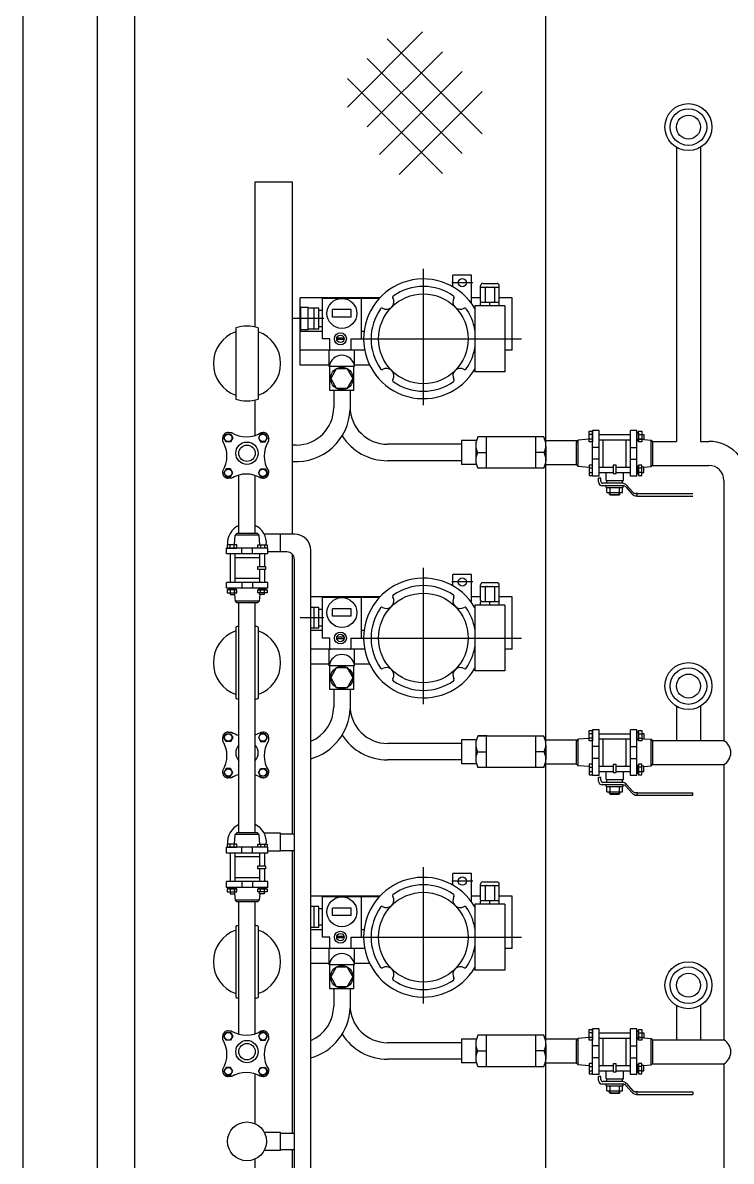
# Model space of a CAD drawing. Extents: x -93062 to 326984, y -142534 to 91021.
# Drawn here: x -13834 to -12886, y 72622 to 74144 of the extents above; entities that cross this region are included whole.
import ezdxf

# ---------------------------------------------------------------- set-up
doc = ezdxf.new("R2010")
doc.units = 0
doc.header["$LTSCALE"] = 1000
doc.header["$MEASUREMENT"] = 0
doc.layers.add('EQUIPMENT', color=8, linetype='Continuous')

# ---------------------------------------------------------------- blocks, each defined once
blk = doc.blocks.new('A$C057769C0')
at = {"layer": 'EQUIPMENT', "linetype": 'Continuous'}
for p, q in [((6950, 9599.5), (6950, 14599.5)), ((7550, 9649.5), (7550, 14549.5)), ((7000, 9649.5), (7000, 13799.5)), ((7724.6, 13605.6), (7724.6, 13212.3)), ((7756.6, 13605.6), (7756.6, 13212.3)), ((7161, 13365.3), (7161, 13559.5)), ((7161, 13559.5), (7211, 13559.5)), ((7211, 13088.5), (7211, 13559.5)), ((7135, 13364.2), (7135, 13268.8)), ((7165, 13364.2), (7165, 13268.8)), ((7266, 13280.5), (7266, 13257.5)), ((7288, 13280.5), (7288, 13257.5)), ((7161, 13220.6), (7161, 13267.7)), ((7456.9, 13213.4), (7436.9, 13213.4)), ((7436.9, 13213.4), (7436.9, 13181.4)), ((7692.4, 13212.3), (7724.6, 13212.3)), ((7756.6, 13212.3), (7768, 13212.3)), ((7216, 13207.5), (7211, 13207.5)), ((7436.9, 13208.5), (7338, 13208.5)), ((7436.9, 13186.5), (7338, 13186.5)), ((7456.9, 13181.4), (7436.9, 13181.4)), ((7139, 13089.1), (7139, 13167.3)), ((7161, 13089.1), (7161, 13166.8)), ((7692.4, 13180.3), (7768, 13180.3)), ((7213.5, 13088.5), (7173, 13088.5)), ((7195, 13064.5), (7195, 13088.5)), ((7203.5, 13064.5), (7177.9, 13064.5)), ((7211, 12687.5), (7211, 13061.1)), ((7235.5, 9886.5), (7235.5, 13066.5)), ((7213.5, 9898.5), (7213.5, 13054.5)), ((7164.2, 12996.6), (7136.6, 12996.6)), ((7139, 12689.1), (7139, 12996.6)), ((7161, 12689.1), (7161, 12996.6)), ((7135, 12964.2), (7135, 12868.8)), ((7165, 12964.2), (7165, 12868.8)), ((7266, 12880.5), (7266, 12857.5)), ((7288, 12880.5), (7288, 12857.5)), ((7724.6, 12858.2), (7724.6, 12812.3)), ((7756.6, 12858.2), (7756.6, 12812.3)), ((7436.9, 12808.5), (7338, 12808.5)), ((7456.9, 12813.4), (7436.9, 12813.4)), ((7436.9, 12813.4), (7436.9, 12781.4)), ((7690.7, 12812.3), (7788, 12812.3)), ((7436.9, 12786.5), (7338, 12786.5)), ((7456.9, 12781.4), (7436.9, 12781.4)), ((7690.7, 12780.3), (7788, 12780.3)), ((7195, 12688.5), (7173, 12688.5)), ((7195, 12664.5), (7195, 12688.5)), ((7195, 12687.5), (7213.5, 12687.5)), ((7195, 12664.5), (7177.9, 12664.5)), ((7195, 12665.5), (7213.5, 12665.5)), ((7211, 12287.5), (7211, 12665.5)), ((7164.2, 12596.6), (7136.6, 12596.6)), ((7139, 12420.1), (7139, 12596.6)), ((7161, 12420.6), (7161, 12596.6)), ((7135, 12564.2), (7135, 12468.8)), ((7165, 12564.2), (7165, 12468.8)), ((7266, 12480.5), (7266, 12457.5)), ((7288, 12480.5), (7288, 12457.5)), ((7724.6, 12458.2), (7724.6, 12412.3)), ((7756.6, 12458.2), (7756.6, 12412.3)), ((7436.9, 12408.5), (7338, 12408.5)), ((7456.9, 12413.4), (7436.9, 12413.4)), ((7436.9, 12413.4), (7436.9, 12381.4)), ((7692.4, 12412.3), (7788, 12412.3)), ((7436.9, 12386.5), (7338, 12386.5)), ((7456.9, 12381.4), (7436.9, 12381.4)), ((7692.4, 12380.3), (7788, 12380.3)), ((7161, 12300.1), (7161, 12366.8)), ((7746.5, 12342.7), (7746.5, 12339.3)), ((7195, 12288.5), (7173, 12288.5)), ((7195, 12264.5), (7195, 12288.5)), ((7195, 12287.5), (7213.5, 12287.5)), ((7161, 12165.3), (7161, 12253)), ((7195, 12264.5), (7173, 12264.5)), ((7195, 12265.5), (7213.5, 12265.5)), ((7211, 11888.5), (7211, 12265.5))]:
    blk.add_line(p, q, dxfattribs=at)
at = {"layer": 'EQUIPMENT', "ltscale": 8}
for p, q in [((7284.4, 13659.2), (7385, 13759.8)), ((7337.5, 13750.7), (7464.5, 13623.6)), ((7310.9, 13632.7), (7411.5, 13733.3)), ((7310.9, 13724.2), (7438, 13597.1)), ((7327.2, 13595.9), (7438, 13706.8)), ((7284.4, 13697.7), (7411.5, 13570.6)), ((7353.7, 13569.4), (7464.5, 13680.3)), ((7621, 13226.9), (7612.4, 13226.9)), ((7612.4, 13165.9), (7612.4, 13226.9)), ((7621, 13165.9), (7621, 13226.9)), ((7671.6, 13226.9), (7663, 13226.9)), ((7663, 13165.9), (7663, 13226.9)), ((7671.6, 13165.9), (7671.6, 13226.9)), ((7471.5, 13218.6), (7458.9, 13218.6)), ((7547.1, 13218.4), (7458.9, 13218.4)), ((7470.1, 13218.6), (7470.1, 13176.6)), ((7535.9, 13218.4), (7535.9, 13176.4)), ((7592.3, 13213), (7549.2, 13213)), ((7593.3, 13214.1), (7590.9, 13211.5)), ((7590.9, 13181), (7590.9, 13211.5)), ((7607.7, 13215.3), (7593.3, 13214.1)), ((7593.3, 13178.7), (7593.3, 13214.1)), ((7607.7, 13226), (7612.2, 13226)), ((7607.7, 13212), (7607.7, 13226)), ((7612.2, 13212), (7607.7, 13212)), ((7607.9, 13221.9), (7612, 13221.9)), ((7608.1, 13216), (7611.9, 13216)), ((7612.2, 13226), (7612.2, 13212)), ((7612.4, 13215.6), (7612.2, 13215.6)), ((7621, 13221.5), (7663, 13221.5)), ((7621, 13214.5), (7663, 13214.5)), ((7626.5, 13178), (7626.5, 13214.5)), ((7657.5, 13178), (7657.5, 13214.5)), ((7671.6, 13215.6), (7678.3, 13215.1)), ((7671.8, 13223.7), (7673.6, 13223.7)), ((7671.8, 13213.6), (7671.8, 13223.7)), ((7673.6, 13213.6), (7671.8, 13213.6)), ((7673.6, 13223.7), (7673.6, 13213.6)), ((7673.8, 13225.9), (7678.3, 13225.9)), ((7673.8, 13211.9), (7673.8, 13225.9)), ((7678.3, 13211.9), (7673.8, 13211.9)), ((7674, 13221.6), (7678.1, 13221.6)), ((7674.2, 13215.7), (7678, 13215.7)), ((7678.3, 13225.9), (7678.3, 13211.9)), ((7678.4, 13221.8), (7680.8, 13221.8)), ((7680.8, 13214.8), (7678.4, 13214.8)), ((7680.8, 13221.8), (7680.8, 13214.8)), ((7680.8, 13214.9), (7690.7, 13214.1)), ((7690.7, 13178.7), (7690.7, 13214.1)), ((7690.7, 13214.1), (7693.1, 13211.5)), ((7693.1, 13181), (7693.1, 13211.5)), ((7456.1, 13206.1), (7456.1, 13186)), ((7458.3, 13197.4), (7470.1, 13197.4)), ((7547.7, 13197.4), (7535.9, 13197.4)), ((7549.9, 13206.1), (7549.9, 13186)), ((7621, 13204.4), (7612.4, 13204.4)), ((7663, 13204.4), (7671.6, 13204.4)), ((7590.9, 13181), (7549, 13181)), ((7593.3, 13178.7), (7590.9, 13181)), ((7621, 13188.4), (7612.4, 13188.4)), ((7663, 13188.4), (7671.6, 13188.4)), ((7690.7, 13178.7), (7693.1, 13181)), ((7547.1, 13176.4), (7458.9, 13176.4)), ((7607.7, 13177.5), (7593.3, 13178.7)), ((7607.7, 13180.8), (7607.7, 13166.8)), ((7612.2, 13180.8), (7607.7, 13180.8)), ((7607.7, 13166.8), (7612.2, 13166.8)), ((7607.9, 13170.9), (7612, 13170.9)), ((7608.1, 13176.8), (7611.9, 13176.8)), ((7612.2, 13166.8), (7612.2, 13180.8)), ((7612.4, 13177.1), (7612.2, 13177.1)), ((7621, 13165.9), (7612.4, 13165.9)), ((7621, 13178), (7639.8, 13178)), ((7621, 13171), (7639.8, 13171)), ((7630.4, 13160.3), (7630.4, 13171)), ((7644, 13180.4), (7639.8, 13180.4)), ((7639.8, 13180.4), (7639.8, 13169.5)), ((7639.8, 13169.5), (7644, 13169.5)), ((7644, 13169.5), (7644, 13180.4)), ((7644, 13178), (7663, 13178)), ((7644, 13171), (7663, 13171)), ((7653.6, 13160.3), (7653.6, 13171)), ((7671.6, 13165.9), (7663, 13165.9)), ((7671.6, 13177.1), (7671.8, 13177.1)), ((7673.6, 13179.2), (7671.8, 13179.2)), ((7671.8, 13179.2), (7671.8, 13169)), ((7671.8, 13169), (7673.6, 13169)), ((7673.6, 13169), (7673.6, 13179.2)), ((7673.8, 13180.8), (7673.8, 13166.8)), ((7678.3, 13180.8), (7673.8, 13180.8)), ((7673.8, 13166.8), (7678.3, 13166.8)), ((7674, 13171.2), (7678.1, 13171.2)), ((7674.2, 13177.1), (7678, 13177.1)), ((7678.3, 13166.8), (7678.3, 13180.8)), ((7680.8, 13178), (7678.4, 13178)), ((7678.4, 13171), (7680.8, 13171)), ((7680.8, 13177.9), (7690.7, 13178.7)), ((7680.8, 13171), (7680.8, 13178)), ((7623.5, 13163.2), (7620.2, 13163.2)), ((7620.2, 13158.1), (7620.2, 13163.2)), ((7623.5, 13158.9), (7623.5, 13163.2)), ((7653, 13153.1), (7625.2, 13153.1)), ((7651.8, 13156.4), (7626, 13156.4)), ((7630.4, 13160.3), (7653.6, 13160.3)), ((7630.5, 13150.9), (7630.5, 13153.1)), ((7630.5, 13150.9), (7653.4, 13150.9)), ((7631.6, 13156.4), (7631.6, 13160.3)), ((7631.6, 13144), (7631.6, 13150.9)), ((7635.7, 13144), (7635.7, 13150.9)), ((7648.2, 13144), (7648.2, 13150.9)), ((7652.3, 13156.4), (7652.3, 13160.3)), ((7652.3, 13144), (7652.3, 13150.9)), ((7653.4, 13150.9), (7653.4, 13153.1)), ((7656.7, 13151.4), (7664.9, 13142.3)), ((7657.9, 13153.7), (7666.4, 13144.3)), ((7631.6, 13144), (7652.3, 13144)), ((7635.1, 13141.5), (7635.1, 13144)), ((7635.1, 13141.5), (7648.9, 13141.5)), ((7635.1, 13141.5), (7636, 13140.8)), ((7636, 13140.8), (7636, 13144)), ((7636, 13140.8), (7647.9, 13140.8)), ((7647.9, 13140.8), (7647.9, 13144)), ((7648.9, 13141.5), (7647.9, 13140.8)), ((7648.9, 13141.5), (7648.9, 13144)), ((7671.9, 13142.7), (7670, 13142.7)), ((7671.9, 13139.4), (7671.3, 13139.4)), ((7671.9, 13138.5), (7671.9, 13143.5)), ((7671.9, 13142.7), (7746.5, 13142.7)), ((7671.9, 13139.3), (7746.5, 13139.3)), ((7471.5, 12818.6), (7458.9, 12818.6)), ((7547.1, 12818.4), (7458.9, 12818.4)), ((7470.1, 12818.6), (7470.1, 12776.6)), ((7535.9, 12818.4), (7535.9, 12776.4)), ((7607.7, 12826), (7612.2, 12826)), ((7607.7, 12812), (7607.7, 12826)), ((7607.9, 12821.9), (7612, 12821.9)), ((7608.1, 12816), (7611.9, 12816)), ((7612.2, 12826), (7612.2, 12812)), ((7621, 12826.9), (7612.4, 12826.9)), ((7612.4, 12765.9), (7612.4, 12826.9)), ((7621, 12765.9), (7621, 12826.9)), ((7621, 12821.5), (7663, 12821.5)), ((7671.6, 12826.9), (7663, 12826.9)), ((7663, 12765.9), (7663, 12826.9)), ((7671.6, 12765.9), (7671.6, 12826.9)), ((7671.8, 12823.7), (7673.6, 12823.7)), ((7671.8, 12813.6), (7671.8, 12823.7)), ((7673.6, 12823.7), (7673.6, 12813.6)), ((7673.8, 12825.9), (7678.3, 12825.9)), ((7673.8, 12811.9), (7673.8, 12825.9)), ((7674, 12821.6), (7678.1, 12821.6)), ((7678.3, 12825.9), (7678.3, 12811.9)), ((7678.4, 12821.8), (7680.8, 12821.8)), ((7680.8, 12821.8), (7680.8, 12814.8)), ((7456.1, 12806.1), (7456.1, 12786)), ((7592.3, 12813), (7549.2, 12813)), ((7549.9, 12806.1), (7549.9, 12786)), ((7593.3, 12814.1), (7590.9, 12811.5)), ((7590.9, 12781), (7590.9, 12811.5)), ((7607.7, 12815.3), (7593.3, 12814.1)), ((7593.3, 12778.7), (7593.3, 12814.1)), ((7612.2, 12812), (7607.7, 12812)), ((7612.4, 12815.6), (7612.2, 12815.6)), ((7621, 12804.4), (7612.4, 12804.4)), ((7621, 12814.5), (7663, 12814.5)), ((7626.5, 12778), (7626.5, 12814.5)), ((7657.5, 12778), (7657.5, 12814.5)), ((7663, 12804.4), (7671.6, 12804.4)), ((7671.6, 12815.6), (7678.3, 12815.1)), ((7673.6, 12813.6), (7671.8, 12813.6)), ((7678.3, 12811.9), (7673.8, 12811.9)), ((7674.2, 12815.7), (7678, 12815.7)), ((7680.8, 12814.8), (7678.4, 12814.8)), ((7680.8, 12814.9), (7690.7, 12814.1)), ((7690.7, 12778.7), (7690.7, 12814.1)), ((7690.7, 12814.1), (7693.1, 12811.5)), ((7693.1, 12781), (7693.1, 12811.5)), ((7458.3, 12797.4), (7470.1, 12797.4)), ((7547.7, 12797.4), (7535.9, 12797.4)), ((7621, 12788.4), (7612.4, 12788.4)), ((7663, 12788.4), (7671.6, 12788.4)), ((7547.1, 12776.4), (7458.9, 12776.4)), ((7590.9, 12781), (7549, 12781)), ((7593.3, 12778.7), (7590.9, 12781)), ((7607.7, 12777.5), (7593.3, 12778.7)), ((7607.7, 12780.8), (7607.7, 12766.8)), ((7612.2, 12780.8), (7607.7, 12780.8)), ((7607.9, 12770.9), (7612, 12770.9)), ((7608.1, 12776.8), (7611.9, 12776.8)), ((7612.2, 12766.8), (7612.2, 12780.8)), ((7612.4, 12777.1), (7612.2, 12777.1)), ((7621, 12778), (7639.8, 12778)), ((7621, 12771), (7639.8, 12771)), ((7630.4, 12760.3), (7630.4, 12771)), ((7644, 12780.4), (7639.8, 12780.4)), ((7639.8, 12780.4), (7639.8, 12769.5)), ((7644, 12769.5), (7644, 12780.4)), ((7644, 12778), (7663, 12778)), ((7644, 12771), (7663, 12771)), ((7653.6, 12760.3), (7653.6, 12771)), ((7671.6, 12777.1), (7671.8, 12777.1)), ((7673.6, 12779.2), (7671.8, 12779.2)), ((7671.8, 12779.2), (7671.8, 12769)), ((7673.6, 12769), (7673.6, 12779.2)), ((7673.8, 12780.8), (7673.8, 12766.8)), ((7678.3, 12780.8), (7673.8, 12780.8)), ((7674, 12771.2), (7678.1, 12771.2)), ((7674.2, 12777.1), (7678, 12777.1)), ((7678.3, 12766.8), (7678.3, 12780.8)), ((7680.8, 12778), (7678.4, 12778)), ((7678.4, 12771), (7680.8, 12771)), ((7680.8, 12777.9), (7690.7, 12778.7)), ((7680.8, 12771), (7680.8, 12778)), ((7690.7, 12778.7), (7693.1, 12781)), ((7607.7, 12766.8), (7612.2, 12766.8)), ((7621, 12765.9), (7612.4, 12765.9)), ((7623.5, 12763.2), (7620.2, 12763.2)), ((7620.2, 12758.1), (7620.2, 12763.2)), ((7623.5, 12758.9), (7623.5, 12763.2)), ((7651.8, 12756.4), (7626, 12756.4)), ((7630.4, 12760.3), (7653.6, 12760.3)), ((7631.6, 12756.4), (7631.6, 12760.3)), ((7639.8, 12769.5), (7644, 12769.5)), ((7652.3, 12756.4), (7652.3, 12760.3)), ((7671.6, 12765.9), (7663, 12765.9)), ((7671.8, 12769), (7673.6, 12769)), ((7673.8, 12766.8), (7678.3, 12766.8)), ((7653, 12753.1), (7625.2, 12753.1)), ((7630.5, 12750.9), (7630.5, 12753.1)), ((7630.5, 12750.9), (7653.4, 12750.9)), ((7631.6, 12744), (7631.6, 12750.9)), ((7631.6, 12744), (7652.3, 12744)), ((7635.1, 12741.5), (7635.1, 12744)), ((7635.1, 12741.5), (7648.9, 12741.5)), ((7635.1, 12741.5), (7636, 12740.8)), ((7635.7, 12744), (7635.7, 12750.9)), ((7636, 12740.8), (7636, 12744)), ((7636, 12740.8), (7647.9, 12740.8)), ((7647.9, 12740.8), (7647.9, 12744)), ((7648.9, 12741.5), (7647.9, 12740.8)), ((7648.2, 12744), (7648.2, 12750.9)), ((7648.9, 12741.5), (7648.9, 12744)), ((7652.3, 12744), (7652.3, 12750.9)), ((7653.4, 12750.9), (7653.4, 12753.1)), ((7656.7, 12751.4), (7664.9, 12742.3)), ((7657.9, 12753.7), (7666.4, 12744.3)), ((7671.9, 12742.7), (7670, 12742.7)), ((7671.9, 12738.5), (7671.9, 12743.5)), ((7671.9, 12742.7), (7746.5, 12742.7)), ((7671.9, 12739.4), (7671.3, 12739.4)), ((7671.9, 12739.3), (7746.5, 12739.3)), ((7607.7, 12426), (7612.2, 12426)), ((7607.7, 12412), (7607.7, 12426)), ((7607.9, 12421.9), (7612, 12421.9)), ((7612.2, 12426), (7612.2, 12412)), ((7621, 12426.9), (7612.4, 12426.9)), ((7612.4, 12365.9), (7612.4, 12426.9)), ((7621, 12365.9), (7621, 12426.9)), ((7621, 12421.5), (7663, 12421.5)), ((7671.6, 12426.9), (7663, 12426.9)), ((7663, 12365.9), (7663, 12426.9)), ((7671.6, 12365.9), (7671.6, 12426.9)), ((7671.8, 12423.7), (7673.6, 12423.7)), ((7671.8, 12413.6), (7671.8, 12423.7)), ((7673.6, 12423.7), (7673.6, 12413.6)), ((7673.8, 12425.9), (7678.3, 12425.9)), ((7673.8, 12411.9), (7673.8, 12425.9)), ((7674, 12421.6), (7678.1, 12421.6)), ((7678.3, 12425.9), (7678.3, 12411.9)), ((7678.4, 12421.8), (7680.8, 12421.8)), ((7680.8, 12421.8), (7680.8, 12414.8)), ((7456.1, 12406.1), (7456.1, 12386)), ((7471.5, 12418.6), (7458.9, 12418.6)), ((7547.1, 12418.4), (7458.9, 12418.4)), ((7470.1, 12418.6), (7470.1, 12376.6)), ((7535.9, 12418.4), (7535.9, 12376.4)), ((7592.3, 12413), (7549.2, 12413)), ((7549.9, 12406.1), (7549.9, 12386)), ((7593.3, 12414.1), (7590.9, 12411.5)), ((7590.9, 12381), (7590.9, 12411.5)), ((7607.7, 12415.3), (7593.3, 12414.1)), ((7593.3, 12378.7), (7593.3, 12414.1)), ((7612.2, 12412), (7607.7, 12412)), ((7608.1, 12416), (7611.9, 12416)), ((7612.4, 12415.6), (7612.2, 12415.6)), ((7621, 12414.5), (7663, 12414.5)), ((7626.5, 12378), (7626.5, 12414.5)), ((7657.5, 12378), (7657.5, 12414.5)), ((7671.6, 12415.6), (7678.3, 12415.1)), ((7673.6, 12413.6), (7671.8, 12413.6)), ((7678.3, 12411.9), (7673.8, 12411.9)), ((7674.2, 12415.7), (7678, 12415.7)), ((7680.8, 12414.8), (7678.4, 12414.8)), ((7680.8, 12414.9), (7690.7, 12414.1)), ((7690.7, 12378.7), (7690.7, 12414.1)), ((7690.7, 12414.1), (7693.1, 12411.5)), ((7693.1, 12381), (7693.1, 12411.5)), ((7458.3, 12397.4), (7470.1, 12397.4)), ((7547.7, 12397.4), (7535.9, 12397.4)), ((7621, 12404.4), (7612.4, 12404.4)), ((7663, 12404.4), (7671.6, 12404.4)), ((7547.1, 12376.4), (7458.9, 12376.4)), ((7590.9, 12381), (7549, 12381)), ((7593.3, 12378.7), (7590.9, 12381)), ((7607.7, 12377.5), (7593.3, 12378.7)), ((7607.7, 12380.8), (7607.7, 12366.8)), ((7612.2, 12380.8), (7607.7, 12380.8)), ((7608.1, 12376.8), (7611.9, 12376.8)), ((7612.2, 12366.8), (7612.2, 12380.8)), ((7612.4, 12377.1), (7612.2, 12377.1)), ((7621, 12388.4), (7612.4, 12388.4)), ((7621, 12378), (7639.8, 12378)), ((7644, 12380.4), (7639.8, 12380.4)), ((7639.8, 12380.4), (7639.8, 12369.5)), ((7644, 12369.5), (7644, 12380.4)), ((7644, 12378), (7663, 12378)), ((7663, 12388.4), (7671.6, 12388.4)), ((7671.6, 12377.1), (7671.8, 12377.1)), ((7673.6, 12379.2), (7671.8, 12379.2)), ((7671.8, 12379.2), (7671.8, 12369)), ((7673.6, 12369), (7673.6, 12379.2)), ((7673.8, 12380.8), (7673.8, 12366.8)), ((7678.3, 12380.8), (7673.8, 12380.8)), ((7674.2, 12377.1), (7678, 12377.1)), ((7678.3, 12366.8), (7678.3, 12380.8)), ((7680.8, 12378), (7678.4, 12378)), ((7680.8, 12377.9), (7690.7, 12378.7)), ((7680.8, 12371), (7680.8, 12378)), ((7690.7, 12378.7), (7693.1, 12381)), ((7607.7, 12366.8), (7612.2, 12366.8)), ((7607.9, 12370.9), (7612, 12370.9)), ((7621, 12365.9), (7612.4, 12365.9)), ((7623.5, 12363.2), (7620.2, 12363.2)), ((7620.2, 12358.1), (7620.2, 12363.2)), ((7621, 12371), (7639.8, 12371)), ((7623.5, 12358.9), (7623.5, 12363.2)), ((7630.4, 12360.3), (7630.4, 12371)), ((7630.4, 12360.3), (7653.6, 12360.3)), ((7631.6, 12356.4), (7631.6, 12360.3)), ((7639.8, 12369.5), (7644, 12369.5)), ((7644, 12371), (7663, 12371)), ((7652.3, 12356.4), (7652.3, 12360.3)), ((7653.6, 12360.3), (7653.6, 12371)), ((7671.6, 12365.9), (7663, 12365.9)), ((7671.8, 12369), (7673.6, 12369)), ((7673.8, 12366.8), (7678.3, 12366.8)), ((7674, 12371.2), (7678.1, 12371.2)), ((7678.4, 12371), (7680.8, 12371)), ((7653, 12353.1), (7625.2, 12353.1)), ((7651.8, 12356.4), (7626, 12356.4)), ((7630.5, 12350.9), (7630.5, 12353.1)), ((7630.5, 12350.9), (7653.4, 12350.9)), ((7631.6, 12344), (7631.6, 12350.9)), ((7631.6, 12344), (7652.3, 12344)), ((7635.1, 12341.5), (7635.1, 12344)), ((7635.7, 12344), (7635.7, 12350.9)), ((7636, 12340.8), (7636, 12344)), ((7647.9, 12340.8), (7647.9, 12344)), ((7648.2, 12344), (7648.2, 12350.9)), ((7648.9, 12341.5), (7648.9, 12344)), ((7652.3, 12344), (7652.3, 12350.9)), ((7653.4, 12350.9), (7653.4, 12353.1)), ((7656.7, 12351.4), (7664.9, 12342.3)), ((7657.9, 12353.7), (7666.4, 12344.3)), ((7635.1, 12341.5), (7648.9, 12341.5)), ((7635.1, 12341.5), (7636, 12340.8)), ((7636, 12340.8), (7647.9, 12340.8)), ((7648.9, 12341.5), (7647.9, 12340.8)), ((7671.9, 12342.7), (7670, 12342.7)), ((7671.9, 12339.4), (7671.3, 12339.4)), ((7671.9, 12338.5), (7671.9, 12343.5)), ((7671.9, 12342.7), (7746.5, 12342.7)), ((7671.9, 12339.3), (7746.5, 12339.3))]:
    blk.add_line(p, q, dxfattribs=at)
at = {"layer": 'EQUIPMENT', "ltscale": 10}
for p, q in [((7386, 13260.9), (7386, 13443.2)), ((7252.7, 13376.5), (7211.2, 13376.5)), ((7289, 13349.5), (7517.1, 13349.5)), ((7386, 12860.9), (7386, 13043.2)), ((7252.7, 12976.5), (7221, 12976.5)), ((7289, 12949.5), (7517.1, 12949.5)), ((7386, 12460.9), (7386, 12643.2)), ((7289, 12549.5), (7517.1, 12549.5))]:
    blk.add_line(p, q, dxfattribs=at)
at = {"layer": 'EQUIPMENT'}
for p, q in [((7425.5, 13419.1), (7425.5, 13434.5)), ((7450.5, 13434.5), (7425.5, 13434.5)), ((7450.5, 13396.8), (7450.5, 13434.5)), ((7452.3, 13424.5), (7423.9, 13424.5)), ((7462.5, 13399.5), (7462.5, 13420.5)), ((7462.5, 13418.5), (7487.5, 13418.5)), ((7465.5, 13423.5), (7484.5, 13423.5)), ((7468.7, 13418.5), (7468.7, 13398.5)), ((7481.2, 13418.5), (7481.2, 13398.5)), ((7487.5, 13399.5), (7487.5, 13420.5)), ((7327.9, 13404.5), (7221, 13404.5)), ((7221, 13314.5), (7221, 13404.5)), ((7327, 13403.5), (7251, 13403.5)), ((7251, 13349.5), (7251, 13403.5)), ((7303, 13349.5), (7303, 13403.5)), ((7462.5, 13404.5), (7450.5, 13404.5)), ((7462.5, 13399.5), (7463.5, 13398.5)), ((7463.5, 13398.5), (7462.5, 13397.5)), ((7462.5, 13393.5), (7462.5, 13397.5)), ((7463.5, 13398.5), (7486.5, 13398.5)), ((7475, 13393.5), (7475, 13398.5)), ((7487.5, 13399.5), (7486.5, 13398.5)), ((7486.5, 13398.5), (7487.5, 13397.5)), ((7504.8, 13404.5), (7487.5, 13404.5)), ((7487.5, 13393.5), (7487.5, 13397.5)), ((7504.8, 13334.5), (7504.8, 13404.5)), ((7222, 13361.5), (7222, 13391.5)), ((7232, 13391.5), (7222, 13391.5)), ((7232, 13361.5), (7232, 13391.5)), ((7246, 13390.5), (7232, 13390.5)), ((7240, 13362.5), (7240, 13390.5)), ((7246, 13362.5), (7246, 13390.5)), ((7251, 13387.5), (7246, 13387.5)), ((7264.5, 13378.5), (7264.5, 13388.5)), ((7289.5, 13388.5), (7264.5, 13388.5)), ((7289.5, 13378.5), (7289.5, 13388.5)), ((7495, 13393.5), (7455, 13393.5)), ((7455, 13393.5), (7455, 13305.5)), ((7495, 13393.5), (7495, 13305.5)), ((7251, 13365.5), (7246, 13365.5)), ((7289.5, 13378.5), (7264.5, 13378.5)), ((7251, 13359.5), (7221, 13359.5)), ((7232, 13361.5), (7222, 13361.5)), ((7246, 13362.5), (7232, 13362.5)), ((7261, 13349.5), (7251, 13349.5)), ((7261, 13335.5), (7261, 13349.5)), ((7280, 13350.5), (7270, 13350.5)), ((7280, 13348.5), (7270, 13348.5)), ((7289, 13349.5), (7289, 13335.5)), ((7306.6, 13359.5), (7303, 13359.5)), ((7307.4, 13334.5), (7221, 13334.5)), ((7260, 13312.5), (7260, 13334.5)), ((7294, 13312.5), (7294, 13334.5)), ((7504.8, 13334.5), (7495, 13334.5)), ((7260, 13314.5), (7221, 13314.5)), ((7294, 13312.5), (7260, 13312.5)), ((7261, 13280.5), (7261, 13312.5)), ((7269.5, 13309.5), (7262, 13296.5)), ((7284.5, 13309.5), (7269.5, 13309.5)), ((7292, 13296.5), (7284.5, 13309.5)), ((7293, 13280.5), (7293, 13312.5)), ((7314, 13314.5), (7294, 13314.5)), ((7495, 13305.5), (7455, 13305.5)), ((7262, 13296.5), (7269.5, 13283.5)), ((7284.5, 13283.5), (7292, 13296.5)), ((7293, 13280.5), (7261, 13280.5)), ((7269.5, 13283.5), (7284.5, 13283.5)), ((7117.7, 13212.5), (7117.7, 13217.4)), ((7119.1, 13217), (7122.1, 13222.2)), ((7122.1, 13211.9), (7119.1, 13217)), ((7122.1, 13222.2), (7128, 13222.2)), ((7128, 13211.9), (7122.1, 13211.9)), ((7124.1, 13224.2), (7129.4, 13224.2)), ((7128, 13222.2), (7131, 13217)), ((7131, 13217), (7128, 13211.9)), ((7168.3, 13222.2), (7165.4, 13217)), ((7165.4, 13217), (7168.3, 13211.9)), ((7174.3, 13222.2), (7168.3, 13222.2)), ((7168.3, 13211.9), (7174.3, 13211.9)), ((7168.8, 13224.2), (7172.3, 13224.2)), ((7177.3, 13217), (7174.3, 13222.2)), ((7174.3, 13211.9), (7177.3, 13217)), ((7178.7, 13217.4), (7178.7, 13212.5)), ((7117.7, 13170), (7117.7, 13173.1)), ((7122.1, 13175.5), (7119.1, 13170.3)), ((7119.1, 13170.3), (7122.1, 13165.2)), ((7128, 13175.5), (7122.1, 13175.5)), ((7131, 13170.3), (7128, 13175.5)), ((7128, 13165.2), (7131, 13170.3)), ((7165.4, 13170.3), (7168.3, 13175.5)), ((7168.3, 13165.2), (7165.4, 13170.3)), ((7168.3, 13175.5), (7174.3, 13175.5)), ((7174.3, 13175.5), (7177.3, 13170.3)), ((7177.3, 13170.3), (7174.3, 13165.2)), ((7178.7, 13173.1), (7178.7, 13170)), ((7122.1, 13165.2), (7128, 13165.2)), ((7129.4, 13163.2), (7124.1, 13163.2)), ((7174.3, 13165.2), (7168.3, 13165.2)), ((7172.3, 13163.2), (7168.8, 13163.2)), ((7788, 13160.3), (7788, 12812.3)), ((7133.2, 13073.9), (7134.3, 13086.9)), ((7134.3, 13086.9), (7136.6, 13089.1)), ((7166.3, 13086.9), (7134.3, 13086.9)), ((7164.2, 13089.1), (7136.6, 13089.1)), ((7166.3, 13086.9), (7164.2, 13089.1)), ((7167.4, 13073.9), (7166.3, 13086.9)), ((7122.7, 13061.9), (7122.7, 13069.7)), ((7177.9, 13069.7), (7122.7, 13069.7)), ((7177.9, 13061.9), (7122.7, 13061.9)), ((7123.5, 13073.9), (7123.5, 13069.8)), ((7136.2, 13073.9), (7123.5, 13073.9)), ((7123.5, 13069.8), (7136.2, 13069.8)), ((7127.2, 13073.8), (7127.2, 13070)), ((7127.6, 13061.9), (7127.6, 13023.9)), ((7132.6, 13073.6), (7132.6, 13070.1)), ((7132.9, 13069.7), (7132.9, 13069.8)), ((7133.9, 13061.9), (7133.9, 13023.9)), ((7136.2, 13069.8), (7136.2, 13073.9)), ((7143, 13061.9), (7143, 13069.7)), ((7157.5, 13061.9), (7157.5, 13069.7)), ((7164.4, 13069.8), (7164.4, 13073.9)), ((7164.4, 13073.9), (7177.1, 13073.9)), ((7177.1, 13069.8), (7164.4, 13069.8)), ((7166.9, 13061.9), (7166.9, 13044.9)), ((7167.7, 13069.7), (7167.7, 13069.8)), ((7168, 13073.6), (7168, 13070.1)), ((7173.3, 13073.8), (7173.3, 13070)), ((7173.3, 13061.9), (7173.3, 13044.9)), ((7177.1, 13073.9), (7177.1, 13069.8)), ((7177.9, 13061.9), (7177.9, 13069.7)), ((7166.9, 13056.9), (7133.9, 13056.9)), ((7164.7, 13041.1), (7164.7, 13044.9)), ((7164.7, 13044.9), (7174.6, 13044.9)), ((7174.6, 13044.9), (7174.6, 13041.1)), ((7166.9, 13028.9), (7133.9, 13028.9)), ((7174.6, 13041.1), (7164.7, 13041.1)), ((7166.9, 13041.1), (7166.9, 13023.9)), ((7173.3, 13041.1), (7173.3, 13023.9)), ((7425.5, 13019.1), (7425.5, 13034.5)), ((7450.5, 13034.5), (7425.5, 13034.5)), ((7450.5, 12996.8), (7450.5, 13034.5)), ((7122.7, 13016.1), (7122.7, 13023.9)), ((7177.9, 13023.9), (7122.7, 13023.9)), ((7177.9, 13016.1), (7122.7, 13016.1)), ((7123.6, 13014.1), (7123.6, 13010)), ((7136.2, 13014.1), (7123.6, 13014.1)), ((7125.5, 13015.9), (7125.5, 13014.3)), ((7134.7, 13015.9), (7125.5, 13015.9)), ((7125.5, 13014.3), (7134.7, 13014.3)), ((7127.5, 13013.9), (7127.5, 13010.2)), ((7132.8, 13013.7), (7132.8, 13010.3)), ((7132.9, 13016.1), (7133.4, 13010)), ((7134.7, 13014.3), (7134.7, 13015.9)), ((7136.2, 13010), (7136.2, 13014.1)), ((7143, 13023.9), (7143, 13016.1)), ((7157.5, 13023.9), (7157.5, 13016.1)), ((7164.3, 13010), (7164.3, 13014.1)), ((7164.3, 13014.1), (7177, 13014.1)), ((7165.9, 13014.3), (7165.9, 13015.9)), ((7165.9, 13015.9), (7175, 13015.9)), ((7175, 13014.3), (7165.9, 13014.3)), ((7167.7, 13016.1), (7167.7, 13015.9)), ((7167.7, 13013.7), (7167.7, 13010.3)), ((7173.1, 13013.9), (7173.1, 13010.2)), ((7175, 13015.9), (7175, 13014.3)), ((7177, 13014.1), (7177, 13010)), ((7177.9, 13016.1), (7177.9, 13023.9)), ((7452.3, 13024.5), (7423.9, 13024.5)), ((7462.5, 12999.5), (7462.5, 13020.5)), ((7462.5, 13018.5), (7487.5, 13018.5)), ((7465.5, 13023.5), (7484.5, 13023.5)), ((7468.7, 13018.5), (7468.7, 12998.5)), ((7481.2, 13018.5), (7481.2, 12998.5)), ((7487.5, 12999.5), (7487.5, 13020.5)), ((7123.6, 13010), (7136.2, 13010)), ((7127.3, 13010), (7127.3, 13007.7)), ((7127.3, 13007.7), (7133.6, 13007.7)), ((7133.5, 13007.7), (7134.3, 12998.8)), ((7133.6, 13007.7), (7133.6, 13010)), ((7134.3, 12998.8), (7136.6, 12996.6)), ((7166.3, 12998.8), (7134.3, 12998.8)), ((7166.3, 12998.8), (7164.2, 12996.6)), ((7177, 13010), (7164.3, 13010)), ((7167, 13007.7), (7166.3, 12998.8)), ((7166.9, 13007.7), (7166.9, 13010)), ((7173.2, 13007.7), (7166.9, 13007.7)), ((7173.2, 13010), (7173.2, 13007.7)), ((7327.9, 13004.5), (7235.5, 13004.5)), ((7327, 13003.5), (7251, 13003.5)), ((7251, 12949.5), (7251, 13003.5)), ((7303, 12949.5), (7303, 13003.5)), ((7462.5, 13004.5), (7450.5, 13004.5)), ((7462.5, 12999.5), (7463.5, 12998.5)), ((7463.5, 12998.5), (7462.5, 12997.5)), ((7463.5, 12998.5), (7486.5, 12998.5)), ((7475, 12993.5), (7475, 12998.5)), ((7487.5, 12999.5), (7486.5, 12998.5)), ((7486.5, 12998.5), (7487.5, 12997.5)), ((7504.8, 13004.5), (7487.5, 13004.5)), ((7504.8, 12934.5), (7504.8, 13004.5)), ((7246, 12990.5), (7235.5, 12990.5)), ((7240, 12962.5), (7240, 12990.5)), ((7246, 12962.5), (7246, 12990.5)), ((7251, 12987.5), (7246, 12987.5)), ((7264.5, 12978.5), (7264.5, 12988.5)), ((7289.5, 12988.5), (7264.5, 12988.5)), ((7289.5, 12978.5), (7289.5, 12988.5)), ((7495, 12993.5), (7455, 12993.5)), ((7455, 12993.5), (7455, 12905.5)), ((7462.5, 12993.5), (7462.5, 12997.5)), ((7487.5, 12993.5), (7487.5, 12997.5)), ((7495, 12993.5), (7495, 12905.5)), ((7289.5, 12978.5), (7264.5, 12978.5)), ((7246, 12962.5), (7235.5, 12962.5)), ((7251, 12959.5), (7235.5, 12959.5)), ((7251, 12965.5), (7246, 12965.5)), ((7306.6, 12959.5), (7303, 12959.5)), ((7261, 12949.5), (7251, 12949.5)), ((7261, 12935.5), (7261, 12949.5)), ((7280, 12950.5), (7270, 12950.5)), ((7280, 12948.5), (7270, 12948.5)), ((7289, 12949.5), (7289, 12935.5)), ((7307.4, 12934.5), (7235.5, 12934.5)), ((7260, 12912.5), (7260, 12934.5)), ((7294, 12912.5), (7294, 12934.5)), ((7504.8, 12934.5), (7495, 12934.5)), ((7260, 12914.5), (7235.5, 12914.5)), ((7294, 12912.5), (7260, 12912.5)), ((7261, 12880.5), (7261, 12912.5)), ((7269.5, 12909.5), (7262, 12896.5)), ((7284.5, 12909.5), (7269.5, 12909.5)), ((7292, 12896.5), (7284.5, 12909.5)), ((7293, 12880.5), (7293, 12912.5)), ((7314, 12914.5), (7294, 12914.5)), ((7262, 12896.5), (7269.5, 12883.5)), ((7284.5, 12883.5), (7292, 12896.5)), ((7495, 12905.5), (7455, 12905.5)), ((7293, 12880.5), (7261, 12880.5)), ((7269.5, 12883.5), (7284.5, 12883.5)), ((7117.7, 12811.9), (7117.7, 12816.8)), ((7119.1, 12816.5), (7122.1, 12821.6)), ((7122.1, 12811.3), (7119.1, 12816.5)), ((7122.1, 12821.6), (7128, 12821.6)), ((7124.1, 12823.6), (7129.4, 12823.6)), ((7128, 12821.6), (7131, 12816.5)), ((7131, 12816.5), (7128, 12811.3)), ((7168.3, 12821.6), (7165.4, 12816.5)), ((7165.4, 12816.5), (7168.3, 12811.3)), ((7174.3, 12821.6), (7168.3, 12821.6)), ((7168.8, 12823.6), (7172.3, 12823.6)), ((7177.3, 12816.5), (7174.3, 12821.6)), ((7174.3, 12811.3), (7177.3, 12816.5)), ((7178.7, 12816.8), (7178.7, 12811.9)), ((7128, 12811.3), (7122.1, 12811.3)), ((7168.3, 12811.3), (7174.3, 12811.3)), ((7117.7, 12769.4), (7117.7, 12772.5)), ((7122.1, 12774.9), (7119.1, 12769.8)), ((7128, 12774.9), (7122.1, 12774.9)), ((7131, 12769.8), (7128, 12774.9)), ((7165.4, 12769.8), (7168.3, 12774.9)), ((7168.3, 12774.9), (7174.3, 12774.9)), ((7174.3, 12774.9), (7177.3, 12769.8)), ((7178.7, 12772.5), (7178.7, 12769.4)), ((7788, 12780.3), (7788, 12412.3)), ((7119.1, 12769.8), (7122.1, 12764.6)), ((7122.1, 12764.6), (7128, 12764.6)), ((7129.4, 12762.6), (7124.1, 12762.6)), ((7128, 12764.6), (7131, 12769.8)), ((7168.3, 12764.6), (7165.4, 12769.8)), ((7174.3, 12764.6), (7168.3, 12764.6)), ((7172.3, 12762.6), (7168.8, 12762.6)), ((7177.3, 12769.8), (7174.3, 12764.6)), ((7746.5, 12739.3), (7746.5, 12742.7)), ((7133.2, 12673.9), (7134.3, 12686.9)), ((7134.3, 12686.9), (7136.6, 12689.1)), ((7166.3, 12686.9), (7134.3, 12686.9)), ((7164.2, 12689.1), (7136.6, 12689.1)), ((7166.3, 12686.9), (7164.2, 12689.1)), ((7167.4, 12673.9), (7166.3, 12686.9)), ((7122.7, 12661.9), (7122.7, 12669.7)), ((7177.9, 12669.7), (7122.7, 12669.7)), ((7123.5, 12673.9), (7123.5, 12669.8)), ((7136.2, 12673.9), (7123.5, 12673.9)), ((7123.5, 12669.8), (7136.2, 12669.8)), ((7127.2, 12673.8), (7127.2, 12670)), ((7132.6, 12673.6), (7132.6, 12670.1)), ((7132.9, 12669.7), (7132.9, 12669.8)), ((7136.2, 12669.8), (7136.2, 12673.9)), ((7143, 12661.9), (7143, 12669.7)), ((7157.5, 12661.9), (7157.5, 12669.7)), ((7164.4, 12669.8), (7164.4, 12673.9)), ((7164.4, 12673.9), (7177.1, 12673.9)), ((7177.1, 12669.8), (7164.4, 12669.8)), ((7167.7, 12669.7), (7167.7, 12669.8)), ((7168, 12673.6), (7168, 12670.1)), ((7173.3, 12673.8), (7173.3, 12670)), ((7177.1, 12673.9), (7177.1, 12669.8)), ((7177.9, 12661.9), (7177.9, 12669.7)), ((7177.9, 12661.9), (7122.7, 12661.9)), ((7127.6, 12661.9), (7127.6, 12623.9)), ((7133.9, 12661.9), (7133.9, 12623.9)), ((7166.9, 12656.9), (7133.9, 12656.9)), ((7166.9, 12661.9), (7166.9, 12644.9)), ((7173.3, 12661.9), (7173.3, 12644.9)), ((7164.7, 12641.1), (7164.7, 12644.9)), ((7164.7, 12644.9), (7174.6, 12644.9)), ((7174.6, 12641.1), (7164.7, 12641.1)), ((7166.9, 12641.1), (7166.9, 12623.9)), ((7173.3, 12641.1), (7173.3, 12623.9)), ((7174.6, 12644.9), (7174.6, 12641.1)), ((7425.5, 12619.1), (7425.5, 12634.5)), ((7450.5, 12634.5), (7425.5, 12634.5)), ((7450.5, 12596.8), (7450.5, 12634.5)), ((7122.7, 12616.1), (7122.7, 12623.9)), ((7177.9, 12623.9), (7122.7, 12623.9)), ((7166.9, 12628.9), (7133.9, 12628.9)), ((7143, 12623.9), (7143, 12616.1)), ((7157.5, 12623.9), (7157.5, 12616.1)), ((7177.9, 12616.1), (7177.9, 12623.9)), ((7452.3, 12624.5), (7423.9, 12624.5)), ((7462.5, 12599.5), (7462.5, 12620.5)), ((7462.5, 12618.5), (7487.5, 12618.5)), ((7465.5, 12623.5), (7484.5, 12623.5)), ((7468.7, 12618.5), (7468.7, 12598.5)), ((7481.2, 12618.5), (7481.2, 12598.5)), ((7487.5, 12599.5), (7487.5, 12620.5)), ((7177.9, 12616.1), (7122.7, 12616.1)), ((7123.6, 12614.1), (7123.6, 12610)), ((7136.2, 12614.1), (7123.6, 12614.1)), ((7123.6, 12610), (7136.2, 12610)), ((7125.5, 12615.9), (7125.5, 12614.3)), ((7134.7, 12615.9), (7125.5, 12615.9)), ((7125.5, 12614.3), (7134.7, 12614.3)), ((7127.3, 12610), (7127.3, 12607.7)), ((7127.3, 12607.7), (7133.6, 12607.7)), ((7127.5, 12613.9), (7127.5, 12610.2)), ((7132.8, 12613.7), (7132.8, 12610.3)), ((7132.9, 12616.1), (7133.4, 12610)), ((7133.5, 12607.7), (7134.3, 12598.8)), ((7133.6, 12607.7), (7133.6, 12610)), ((7134.7, 12614.3), (7134.7, 12615.9)), ((7136.2, 12610), (7136.2, 12614.1)), ((7164.3, 12610), (7164.3, 12614.1)), ((7164.3, 12614.1), (7177, 12614.1)), ((7177, 12610), (7164.3, 12610)), ((7165.9, 12614.3), (7165.9, 12615.9)), ((7165.9, 12615.9), (7175, 12615.9)), ((7175, 12614.3), (7165.9, 12614.3)), ((7167, 12607.7), (7166.3, 12598.8)), ((7166.9, 12607.7), (7166.9, 12610)), ((7173.2, 12607.7), (7166.9, 12607.7)), ((7167.7, 12616.1), (7167.7, 12615.9)), ((7167.7, 12613.7), (7167.7, 12610.3)), ((7173.1, 12613.9), (7173.1, 12610.2)), ((7173.2, 12610), (7173.2, 12607.7)), ((7175, 12615.9), (7175, 12614.3)), ((7177, 12614.1), (7177, 12610)), ((7327.9, 12604.5), (7235.5, 12604.5)), ((7327, 12603.5), (7251, 12603.5)), ((7251, 12549.5), (7251, 12603.5)), ((7303, 12549.5), (7303, 12603.5)), ((7462.5, 12604.5), (7450.5, 12604.5)), ((7504.8, 12604.5), (7487.5, 12604.5)), ((7504.8, 12534.5), (7504.8, 12604.5)), ((7134.3, 12598.8), (7136.6, 12596.6)), ((7166.3, 12598.8), (7134.3, 12598.8)), ((7166.3, 12598.8), (7164.2, 12596.6)), ((7246, 12590.5), (7235.5, 12590.5)), ((7240, 12562.5), (7240, 12590.5)), ((7246, 12562.5), (7246, 12590.5)), ((7251, 12587.5), (7246, 12587.5)), ((7264.5, 12578.5), (7264.5, 12588.5)), ((7289.5, 12588.5), (7264.5, 12588.5)), ((7289.5, 12578.5), (7289.5, 12588.5)), ((7495, 12593.5), (7455, 12593.5)), ((7455, 12593.5), (7455, 12505.5)), ((7462.5, 12599.5), (7463.5, 12598.5)), ((7463.5, 12598.5), (7462.5, 12597.5)), ((7462.5, 12593.5), (7462.5, 12597.5)), ((7463.5, 12598.5), (7486.5, 12598.5)), ((7475, 12593.5), (7475, 12598.5)), ((7487.5, 12599.5), (7486.5, 12598.5)), ((7486.5, 12598.5), (7487.5, 12597.5)), ((7487.5, 12593.5), (7487.5, 12597.5)), ((7495, 12593.5), (7495, 12505.5)), ((7289.5, 12578.5), (7264.5, 12578.5)), ((7246, 12562.5), (7235.5, 12562.5)), ((7251, 12559.5), (7235.5, 12559.5)), ((7251, 12565.5), (7246, 12565.5)), ((7306.6, 12559.5), (7303, 12559.5)), ((7261, 12549.5), (7251, 12549.5)), ((7261, 12535.5), (7261, 12549.5)), ((7280, 12550.5), (7270, 12550.5)), ((7280, 12548.5), (7270, 12548.5)), ((7289, 12549.5), (7289, 12535.5)), ((7307.4, 12534.5), (7235.5, 12534.5)), ((7260, 12512.5), (7260, 12534.5)), ((7294, 12512.5), (7294, 12534.5)), ((7504.8, 12534.5), (7495, 12534.5)), ((7260, 12514.5), (7235.5, 12514.5)), ((7294, 12512.5), (7260, 12512.5)), ((7261, 12480.5), (7261, 12512.5)), ((7293, 12480.5), (7293, 12512.5)), ((7314, 12514.5), (7294, 12514.5)), ((7269.5, 12509.5), (7262, 12496.5)), ((7262, 12496.5), (7269.5, 12483.5)), ((7284.5, 12509.5), (7269.5, 12509.5)), ((7292, 12496.5), (7284.5, 12509.5)), ((7284.5, 12483.5), (7292, 12496.5)), ((7495, 12505.5), (7455, 12505.5)), ((7269.5, 12483.5), (7284.5, 12483.5)), ((7293, 12480.5), (7261, 12480.5)), ((7119.1, 12417), (7122.1, 12422.2)), ((7122.1, 12422.2), (7128, 12422.2)), ((7124.1, 12424.2), (7129.4, 12424.2)), ((7128, 12422.2), (7131, 12417)), ((7168.3, 12422.2), (7165.4, 12417)), ((7174.3, 12422.2), (7168.3, 12422.2)), ((7168.8, 12424.2), (7172.3, 12424.2)), ((7177.3, 12417), (7174.3, 12422.2)), ((7117.7, 12412.5), (7117.7, 12417.4)), ((7122.1, 12411.9), (7119.1, 12417)), ((7128, 12411.9), (7122.1, 12411.9)), ((7131, 12417), (7128, 12411.9)), ((7165.4, 12417), (7168.3, 12411.9)), ((7168.3, 12411.9), (7174.3, 12411.9)), ((7174.3, 12411.9), (7177.3, 12417)), ((7178.7, 12417.4), (7178.7, 12412.5)), ((7122.1, 12375.5), (7119.1, 12370.3)), ((7128, 12375.5), (7122.1, 12375.5)), ((7131, 12370.3), (7128, 12375.5)), ((7165.4, 12370.3), (7168.3, 12375.5)), ((7168.3, 12375.5), (7174.3, 12375.5)), ((7174.3, 12375.5), (7177.3, 12370.3)), ((7788, 12380.3), (7788, 12012.3)), ((7117.7, 12370), (7117.7, 12373.1)), ((7119.1, 12370.3), (7122.1, 12365.2)), ((7122.1, 12365.2), (7128, 12365.2)), ((7129.4, 12363.2), (7124.1, 12363.2)), ((7128, 12365.2), (7131, 12370.3)), ((7168.3, 12365.2), (7165.4, 12370.3)), ((7174.3, 12365.2), (7168.3, 12365.2)), ((7172.3, 12363.2), (7168.8, 12363.2)), ((7177.3, 12370.3), (7174.3, 12365.2)), ((7178.7, 12373.1), (7178.7, 12370))]:
    blk.add_line(p, q, dxfattribs=at)
at = {"layer": 'EQUIPMENT', "ltscale": 0.5}
blk.add_lwpolyline([(6850, 500), (9950, 500), (9950, 15399.5), (6850, 15399.5), (6850, 500)], dxfattribs=at)
at = {"layer": 'EQUIPMENT', "linetype": 'Continuous'}
for centre, radius in [((7740.6, 13632.6), 31.4), ((7740.6, 13632.6), 24.5), ((7740.6, 13632.6), 16), ((7150, 13196.5), 15), ((7150, 13196.5), 11), ((7740.6, 12885.3), 31.4), ((7740.6, 12885.3), 24.5), ((7740.6, 12885.3), 16), ((7740.6, 12485.3), 31.4), ((7740.6, 12485.3), 24.5), ((7740.6, 12485.3), 16), ((7150, 12396.5), 15), ((7150, 12396.5), 11), ((7150, 12276.5), 26)]:
    blk.add_circle(centre, radius, dxfattribs=at)
at = {"layer": 'EQUIPMENT'}
for centre, radius in [((7438.1, 13424.5), 5.5), ((7386, 13349.5), 60), ((7277, 13383.5), 20), ((7275, 13349.5), 8), ((7275, 13349.5), 5), ((7277, 13296.5), 15), ((7125, 13217), 4.94), ((7171.3, 13217), 4.94), ((7125, 13170.3), 4.94), ((7171.3, 13170.3), 4.94), ((7438.1, 13024.5), 5.5), ((7277, 12983.5), 20), ((7386, 12949.5), 60), ((7275, 12949.5), 8), ((7275, 12949.5), 5), ((7277, 12896.5), 15), ((7125, 12816.5), 4.94), ((7171.3, 12816.5), 4.94), ((7125, 12769.8), 4.94), ((7171.3, 12769.8), 4.94), ((7438.1, 12624.5), 5.5), ((7277, 12583.5), 20), ((7386, 12549.5), 60), ((7275, 12549.5), 8), ((7275, 12549.5), 5), ((7277, 12496.5), 15), ((7125, 12417), 4.94), ((7171.3, 12417), 4.94), ((7125, 12370.3), 4.94), ((7171.3, 12370.3), 4.94)]:
    blk.add_circle(centre, radius, dxfattribs=at)
for centre, radius, start, end in [((7386, 13349.5), 80, 30.4015, 329.5985), ((7386, 13349.5), 70, 54.8382, 125.1618), ((7465.5, 13420.5), 3, 90, 180), ((7484.5, 13420.5), 3, 0, 90), ((7336.5, 13399), 10, 239.4775, 30.5225), ((7346.8, 13405.1), 2, 125.1618, 210.5225), ((7435.5, 13399), 10, 149.4775, 300.5225), ((7425.1, 13405.1), 2, 329.4775, 54.8382), ((7386, 13349.5), 70, 144.8382, 215.1618), ((7330.4, 13388.7), 2, 59.4775, 144.8382), ((7441.6, 13388.7), 2, 35.1618, 120.5225), ((7386, 13349.5), 70, 9.6963, 35.1618), ((7262, 13335.5), 1, 180, 270), ((7288, 13335.5), 1, 270, 0), ((7386, 13349.5), 70, 324.8382, 350.3037), ((7277, 13310.4), 17.1, 7.1527, 172.8473), ((7330.4, 13310.4), 2, 215.1618, 300.5225), ((7336.5, 13300), 10, 329.4775, 120.5225), ((7435.5, 13300), 10, 59.4775, 210.5225), ((7441.6, 13310.4), 2, 239.4775, 324.8382), ((7346.8, 13293.9), 2, 149.4775, 234.8382), ((7386, 13349.5), 70, 234.8382, 305.1618), ((7425.1, 13293.9), 2, 305.1618, 30.5225), ((7085, 13192.8), 38.2, 328.6025, 31.1226), ((7124.5, 13217.4), 6.84, 86.2396, 179.5652), ((7149.1, 13256.8), 38.2, 238.8774, 301.3975), ((7171.9, 13217.4), 6.84, 0.4348, 93.7604), ((7211.3, 13192.8), 38.2, 148.8774, 211.3975), ((7124.5, 13170), 6.84, 180.4348, 273.7604), ((7149.2, 13130.5), 38.2, 58.8774, 121.3975), ((7171.9, 13170), 6.84, 266.2396, 359.5652), ((7149.1, 13130.5), 38.2, 113.87, 121.1226), ((7149.1, 13130.5), 38.2, 58.8774, 62.6489), ((7386, 12949.5), 80, 30.4015, 329.5985), ((7386, 12949.5), 70, 54.8382, 125.1618), ((7465.5, 13020.5), 3, 90, 180), ((7484.5, 13020.5), 3, 0, 90), ((7336.5, 12999), 10, 239.4775, 30.5225), ((7346.8, 13005.1), 2, 125.1618, 210.5225), ((7435.5, 12999), 10, 149.4775, 300.5225), ((7425.1, 13005.1), 2, 329.4775, 54.8382), ((7386, 12949.5), 70, 144.8382, 215.1618), ((7330.4, 12988.7), 2, 59.4775, 144.8382), ((7441.6, 12988.7), 2, 35.1618, 120.5225), ((7386, 12949.5), 70, 9.6963, 35.1618), ((7386, 12949.5), 70, 324.8382, 350.3037), ((7277, 12910.4), 17.1, 7.1527, 172.8473), ((7262, 12935.5), 1, 180, 270), ((7288, 12935.5), 1, 270, 0), ((7330.4, 12910.4), 2, 215.1618, 300.5225), ((7336.5, 12900), 10, 329.4775, 120.5225), ((7435.5, 12900), 10, 59.4775, 210.5225), ((7441.6, 12910.4), 2, 239.4775, 324.8382), ((7346.8, 12893.9), 2, 149.4775, 234.8382), ((7386, 12949.5), 70, 234.8382, 305.1618), ((7425.1, 12893.9), 2, 305.1618, 30.5225), ((7124.5, 12816.8), 6.84, 86.2396, 179.5652), ((7149.1, 12856.3), 38.2, 238.8774, 254.6546), ((7149.1, 12856.3), 38.2, 288.1795, 301.3975), ((7171.9, 12816.8), 6.84, 0.4348, 93.7604), ((7085, 12792.2), 38.2, 328.6025, 31.1226), ((7211.3, 12792.2), 38.2, 148.8774, 211.3975), ((7124.5, 12769.4), 6.84, 180.4348, 273.7604), ((7149.2, 12730), 38.2, 105.5545, 121.3975), ((7149.1, 12730), 38.2, 113.87, 121.1226), ((7149.2, 12730), 38.2, 58.8774, 72.0325), ((7149.1, 12730), 38.2, 58.8774, 62.6489), ((7171.9, 12769.4), 6.84, 266.2396, 359.5652), ((7386, 12549.5), 80, 30.4015, 329.5985), ((7386, 12549.5), 70, 54.8382, 125.1618), ((7465.5, 12620.5), 3, 90, 180), ((7484.5, 12620.5), 3, 0, 90), ((7336.5, 12599), 10, 239.4775, 30.5225), ((7346.8, 12605.1), 2, 125.1618, 210.5225), ((7435.5, 12599), 10, 149.4775, 300.5225), ((7425.1, 12605.1), 2, 329.4775, 54.8382), ((7386, 12549.5), 70, 144.8382, 215.1618), ((7330.4, 12588.7), 2, 59.4775, 144.8382), ((7441.6, 12588.7), 2, 35.1618, 120.5225), ((7386, 12549.5), 70, 9.6963, 35.1618), ((7277, 12510.4), 17.1, 7.1527, 172.8473), ((7262, 12535.5), 1, 180, 270), ((7288, 12535.5), 1, 270, 0), ((7386, 12549.5), 70, 324.8382, 350.3037), ((7330.4, 12510.4), 2, 215.1618, 300.5225), ((7336.5, 12500), 10, 329.4775, 120.5225), ((7435.5, 12500), 10, 59.4775, 210.5225), ((7441.6, 12510.4), 2, 239.4775, 324.8382), ((7346.8, 12493.9), 2, 149.4775, 234.8382), ((7386, 12549.5), 70, 234.8382, 305.1618), ((7425.1, 12493.9), 2, 305.1618, 30.5225), ((7124.5, 12417.4), 6.84, 86.2396, 179.5652), ((7149.1, 12456.8), 38.2, 238.8774, 301.3975), ((7171.9, 12417.4), 6.84, 0.4348, 93.7604), ((7085, 12392.8), 38.2, 328.6025, 31.1226), ((7211.3, 12392.8), 38.2, 148.8774, 211.3975), ((7124.5, 12370), 6.84, 180.4348, 273.7604), ((7149.2, 12330.5), 38.2, 58.8774, 121.3975), ((7149.1, 12330.5), 38.2, 113.87, 121.1226), ((7149.1, 12330.5), 38.2, 58.8774, 62.6489), ((7171.9, 12370), 6.84, 266.2396, 359.5652)]:
    blk.add_arc(centre, radius, start, end, dxfattribs=at)
at = {"layer": 'EQUIPMENT', "linetype": 'Continuous'}
for centre, radius, start, end in [((7150, 13316.5), 50, 72.5424, 107.4576), ((7150, 13316.5), 45, 109.4712, 250.5288), ((7150, 13316.5), 45, 289.4712, 70.5288), ((7150, 13316.5), 50, 252.5424, 287.4576), ((7216, 13257.5), 50, 270, 0), ((7338, 13258.5), 50, 180, 270), ((7216, 13257.5), 72, 266.0179, 357.9074), ((7338, 13258.5), 72, 212.5557, 270), ((7768, 13160.3), 52, 0, 90), ((7768, 13160.3), 20, 0, 90), ((7150, 13076.5), 26, 115.029, 185.7571), ((7150, 13076.5), 26, 354.2429, 64.971), ((7213.5, 13066.5), 22, 0, 90), ((7203.5, 13054.5), 10, 0, 90), ((7150, 12916.5), 45, 109.4712, 250.5288), ((7150, 12916.5), 50, 102.709, 107.4576), ((7150, 12916.5), 50, 72.5424, 77.291), ((7150, 12916.5), 45, 289.4712, 70.5288), ((7150, 12916.5), 50, 252.5424, 257.291), ((7150, 12916.5), 50, 282.709, 287.4576), ((7216, 12857.5), 50, 292.9186, 0), ((7216, 12857.5), 72, 285.69, 357.9074), ((7338, 12858.5), 50, 180, 270), ((7338, 12858.5), 72, 212.5557, 270), ((7150, 12796), 15, 137.1666, 222.8334), ((7150, 12796), 15, 317.1666, 42.8334), ((7779, 12796.3), 18.3, 299.3154, 60.6846), ((7150, 12676.5), 26, 115.029, 185.7571), ((7150, 12676.5), 26, 354.2429, 64.971), ((7150, 12516.5), 45, 109.4712, 250.5288), ((7150, 12516.5), 50, 102.709, 107.4576), ((7150, 12516.5), 50, 72.5424, 77.291), ((7150, 12516.5), 45, 289.4712, 70.5288), ((7150, 12516.5), 50, 252.5424, 257.291), ((7150, 12516.5), 50, 282.709, 287.4576), ((7216, 12457.5), 50, 292.9186, 0), ((7216, 12457.5), 72, 285.69, 357.9074), ((7338, 12458.5), 50, 180, 270), ((7338, 12458.5), 72, 212.5557, 270), ((7779, 12396.3), 18.3, 299.3154, 60.6846)]:
    blk.add_arc(centre, radius, start, end, dxfattribs=at)
at = {"layer": 'EQUIPMENT', "ltscale": 8}
for centre, radius, start, end in [((7479.1, 13207.3), 23, 151.3209, 205.5456), ((7526.9, 13207.3), 23, 334.4544, 28.6791), ((7479.1, 13187.5), 23, 154.4544, 208.6791), ((7526.9, 13187.5), 23, 331.3209, 25.5456), ((7625.2, 13158.1), 4.97, 180, 270), ((7626, 13158.9), 2.49, 180, 270), ((7651.8, 13148.1), 8.29, 42.0953, 90), ((7653, 13148.1), 4.97, 42.0953, 90), ((7671.3, 13147.7), 8.29, 222.0953, 270), ((7670, 13147.7), 4.97, 222.0953, 270), ((7479.1, 12807.3), 23, 151.3209, 205.5456), ((7526.9, 12807.3), 23, 334.4544, 28.6791), ((7479.1, 12787.5), 23, 154.4544, 208.6791), ((7526.9, 12787.5), 23, 331.3209, 25.5456), ((7625.2, 12758.1), 4.97, 180, 270), ((7626, 12758.9), 2.49, 180, 270), ((7651.8, 12748.1), 8.29, 42.0953, 90), ((7653, 12748.1), 4.97, 42.0953, 90), ((7671.3, 12747.7), 8.29, 222.0953, 270), ((7670, 12747.7), 4.97, 222.0953, 270), ((7479.1, 12407.3), 23, 151.3209, 205.5456), ((7526.9, 12407.3), 23, 334.4544, 28.6791), ((7479.1, 12387.5), 23, 154.4544, 208.6791), ((7526.9, 12387.5), 23, 331.3209, 25.5456), ((7625.2, 12358.1), 4.97, 180, 270), ((7626, 12358.9), 2.49, 180, 270), ((7651.8, 12348.1), 8.29, 42.0953, 90), ((7653, 12348.1), 4.97, 42.0953, 90), ((7670, 12347.7), 4.97, 222.0953, 270), ((7671.3, 12347.7), 8.29, 222.0953, 270)]:
    blk.add_arc(centre, radius, start, end, dxfattribs=at)
at = {"layer": 'EQUIPMENT'}
for p in [(7470.8, 13418.5), (7479.1, 13418.5), (7470.8, 13018.5), (7479.1, 13018.5), (7470.8, 12618.5), (7479.1, 12618.5)]:
    blk.add_point(p, dxfattribs=at)

msp = doc.modelspace()

# ---------------------------------------------------------------- block references
at = {"layer": 'EQUIPMENT'}
msp.add_blockref('A$C057769C0', (-20684.3, 60372.1), dxfattribs=at)

doc.saveas('drawing.dxf')
